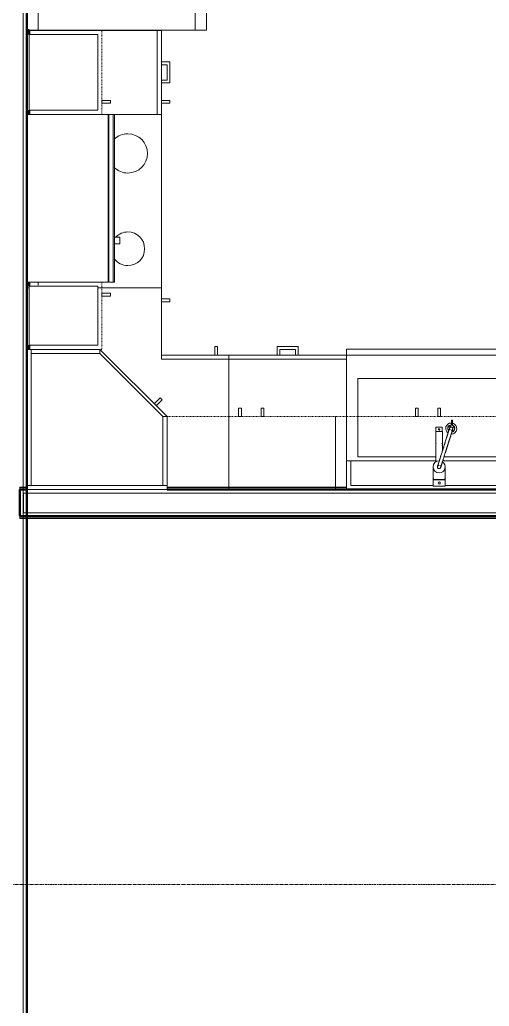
# Model space of a CAD drawing. Header units: inches. Extents: x -4235 to -464, y 9706 to 12425.
# Drawn here: x -2932.5 to -2848.8, y 11825.5 to 12001.4 of the extents above; entities that cross this region are included whole.
import ezdxf

# ---------------------------------------------------------------- set-up
doc = ezdxf.new("R2010")
doc.units = ezdxf.units.IN
doc.header["$MEASUREMENT"] = 0
doc.linetypes.add('Dash', pattern=[0.25, 0.125, -0.125])
doc.linetypes.add('Grid Line 1_2_', pattern=[0.875, 0.5, -0.125, 0.125, -0.125])
for name, color, linetype, lineweight in [('0-1', 7, 'Continuous', 5), ('0-2', 10, 'Continuous', 9), ('A-WALL-1', 250, 'Continuous', 50), ('A-WALL-2', 50, 'Continuous', 13), ('A-WALL-3', 10, 'Continuous', 9), ('A-WALL-4', 254, 'Continuous', 9), ('A-WALL-5', 7, 'Continuous', 9), ('A-WALL-6', 113, 'Continuous', 9), ('I-WALL-1', 250, 'Continuous', 50), ('I-WALL-2', 10, 'Continuous', 9), ('I-WALL-3', 254, 'Continuous', 9), ('P-SANR-FIXT-1', 7, 'Continuous', 9), ('P-SANR-FIXT-2', 254, 'Continuous', 9), ('Q-CASE', 31, 'Continuous', 9), ('Q-CASE-1', 254, 'Continuous', 9), ('Q-CASE-2', 7, 'Continuous', 9), ('Q-CASE-3', 10, 'Continuous', 9), ('Q-CASE-4', 7, 'Dash', 9), ('Q-SPCQ-1', 7, 'Continuous', 9), ('S-GRID-1', 1, 'Grid Line 1_2_', 9)]:
    doc.layers.add(name, color=color, linetype=linetype, lineweight=lineweight)

# ---------------------------------------------------------------- blocks, each defined once
blk = doc.blocks.new('Basic Wall _ INT - W4BØF - _5_8 GYP - 2X4 WOOD_BATT_ - 5_8 GYP_ - ___-2683961-BACKGROUND - 1ST FLOOR')
at = {"layer": 'A-WALL-3'}
for p, q in [((-2932.5, 11912.86), (-2932.5, 11912.84)), ((-2932.5, 11912.86), (-2931.27, 11912.86)), ((-2932.5, 11912.72), (-2932.5, 11912.66)), ((-2932.5, 11912.66), (-2932.5, 11912.51)), ((-2932.5, 11912.51), (-2932.5, 11912.45)), ((-2931.27, 11912.51), (-2932.5, 11912.51)), ((-2811.61, 11912.51), (-2811.72, 11912.51)), ((-2811.52, 11912.51), (-2811.61, 11912.51)), ((-2811.46, 11912.51), (-2811.51, 11912.51)), ((-2811.31, 11912.86), (-2806.56, 11912.86)), ((-2810.72, 11912.51), (-2811.31, 11912.51)), ((-2806.59, 11912.51), (-2810.69, 11912.51)), ((-2806.36, 11912.51), (-2806.42, 11912.51)), ((-2806.27, 11912.51), (-2806.36, 11912.51)), ((-2806.15, 11912.51), (-2806.27, 11912.51)), ((-2782.89, 11912.51), (-2782.97, 11912.51)), ((-2782.79, 11912.51), (-2782.86, 11912.51)), ((-2782.56, 11912.84), (-2782.56, 11912.86)), ((-2782.56, 11912.8), (-2782.56, 11912.78)), ((-2782.56, 11912.78), (-2782.56, 11912.76)), ((-2782.56, 11912.76), (-2782.56, 11912.75)), ((-2782.56, 11912.75), (-2782.56, 11912.74)), ((-2782.56, 11912.74), (-2782.56, 11912.74)), ((-2782.56, 11912.74), (-2782.56, 11912.45)), ((-2782.56, 11912.66), (-2782.56, 11912.72)), ((-2782.56, 11912.51), (-2782.56, 11912.66)), ((-2782.56, 11912.45), (-2782.56, 11912.51))]:
    blk.add_line(p, q, dxfattribs=at)
at = {"layer": 'A-WALL-4'}
for p, q in [((-2932.5, 11912.82), (-2932.5, 11912.86)), ((-2932.5, 11912.74), (-2932.5, 11912.82)), ((-2932.5, 11912.74), (-2931.27, 11912.74)), ((-2932.5, 11912.45), (-2932.5, 11912.74)), ((-2931.27, 11912.45), (-2932.5, 11912.45)), ((-2931.27, 11912.86), (-2811.31, 11912.86)), ((-2811.72, 11912.51), (-2931.27, 11912.51)), ((-2811.61, 11912.45), (-2811.72, 11912.45)), ((-2811.52, 11912.45), (-2811.61, 11912.45)), ((-2811.46, 11912.45), (-2811.51, 11912.45)), ((-2811.31, 11912.74), (-2810.7, 11912.74)), ((-2810.72, 11912.45), (-2811.31, 11912.45)), ((-2810.69, 11912.74), (-2806.57, 11912.74)), ((-2806.6, 11912.45), (-2810.69, 11912.45)), ((-2806.56, 11912.86), (-2782.56, 11912.86)), ((-2806.36, 11912.45), (-2806.42, 11912.45)), ((-2806.27, 11912.45), (-2806.36, 11912.45)), ((-2806.15, 11912.45), (-2806.27, 11912.45)), ((-2782.97, 11912.51), (-2806.15, 11912.51)), ((-2782.89, 11912.45), (-2782.97, 11912.45)), ((-2782.79, 11912.45), (-2782.86, 11912.45)), ((-2782.56, 11912.86), (-2782.56, 11912.82)), ((-2782.56, 11912.82), (-2782.56, 11912.8))]:
    blk.add_line(p, q, dxfattribs=at)
at = {"layer": 'A-WALL-5'}
for p, q in [((-2931.27, 11912.74), (-2811.31, 11912.74)), ((-2811.72, 11912.45), (-2931.27, 11912.45)), ((-2806.56, 11912.74), (-2782.56, 11912.74)), ((-2782.97, 11912.45), (-2806.15, 11912.45))]:
    blk.add_line(p, q, dxfattribs=at)
blk = doc.blocks.new('Basic Wall _ INT - W4BØF - _5_8 GYP - 2X4 WOOD_BATT_ - 5_8 GYP_ - ___-2683960-BACKGROUND - 1ST FLOOR')
at = {"layer": 'A-WALL-3'}
for p, q in [((-2932.5, 11918.03), (-2932.5, 11917.97)), ((-2932.5, 11917.97), (-2932.5, 11917.82)), ((-2931.27, 11917.97), (-2932.5, 11917.97)), ((-2932.5, 11917.82), (-2932.5, 11917.75)), ((-2874.25, 11917.97), (-2906.25, 11917.97)), ((-2874.25, 11917.74), (-2906.25, 11917.74)), ((-2840.73, 11917.97), (-2841.25, 11917.97)), ((-2840.73, 11917.74), (-2841.25, 11917.74)), ((-2782.97, 11917.97), (-2816.73, 11917.97)), ((-2782.56, 11917.74), (-2816.73, 11917.74)), ((-2782.88, 11918.03), (-2782.97, 11918.03)), ((-2782.88, 11917.97), (-2782.97, 11917.97)), ((-2782.78, 11918.03), (-2782.86, 11918.03)), ((-2782.78, 11917.97), (-2782.86, 11917.97)), ((-2782.72, 11918.03), (-2782.76, 11918.03)), ((-2782.72, 11917.97), (-2782.76, 11917.97)), ((-2782.56, 11917.99), (-2782.56, 11917.74)), ((-2782.56, 11917.82), (-2782.56, 11917.97)), ((-2782.56, 11917.75), (-2782.56, 11917.82)), ((-2782.56, 11917.74), (-2782.56, 11917.68)), ((-2782.56, 11917.68), (-2782.56, 11917.66)), ((-2932.5, 11917.64), (-2932.5, 11917.61)), ((-2932.5, 11917.61), (-2931.27, 11917.61)), ((-2931.25, 11917.61), (-2906.25, 11917.61)), ((-2906.25, 11917.61), (-2874.25, 11917.61)), ((-2874.25, 11917.61), (-2841.25, 11917.61)), ((-2841.25, 11917.61), (-2840.73, 11917.61)), ((-2816.73, 11917.61), (-2782.56, 11917.61)), ((-2782.56, 11917.66), (-2782.56, 11917.61)), ((-2782.56, 11917.61), (-2782.56, 11917.64))]:
    blk.add_line(p, q, dxfattribs=at)
at = {"layer": 'A-WALL-4'}
for p, q in [((-2932.5, 11917.74), (-2932.5, 11918.03)), ((-2931.27, 11918.03), (-2932.5, 11918.03)), ((-2931.27, 11917.74), (-2932.5, 11917.74)), ((-2932.5, 11917.66), (-2932.5, 11917.74)), ((-2874.25, 11918.03), (-2906.25, 11918.03)), ((-2840.73, 11918.03), (-2841.25, 11918.03)), ((-2782.97, 11918.03), (-2816.73, 11918.03)), ((-2932.5, 11917.61), (-2932.5, 11917.66))]:
    blk.add_line(p, q, dxfattribs=at)
blk = doc.blocks.new('Refrigerator_-_Side-by-Side_6047 - 36_ X 30_-1372843-BACKGROUND - 1ST FLOOR')
at = {"layer": 'Q-SPCQ-1'}
for p, q in [((-17.88, 15.58), (17.87, 15.58)), ((-17.88, -14.42), (-17.88, 15.58)), ((-17.88, 15.58), (-3.13, 15.58)), ((-17.88, 15.58), (-17.88, 13.58)), ((-3.13, 13.58), (-3.13, 15.58)), ((-2.63, 15.58), (17.87, 15.58)), ((-2.63, 15.58), (-2.63, 13.58)), ((17.87, 15.58), (17.87, -14.42)), ((17.87, 13.58), (17.87, 15.58)), ((-3.13, 13.58), (-17.88, 13.58)), ((17.87, 13.58), (-2.63, 13.58)), ((17.87, -14.42), (-17.88, -14.42))]:
    blk.add_line(p, q, dxfattribs=at)
blk = doc.blocks.new('Range - 24_ x 30_-V66-BACKGROUND - 1ST FLOOR')
at = {"layer": 'Q-SPCQ-1'}
blk.add_line((29.44, -22), (30, -22), dxfattribs=at)
for centre, radius, start, end in [((6.5, -6), 3.5, 360, 180), ((23.5, -6), 3, 0, 180), ((6.5, -6), 3.5, 180, 223.57), ((6.5, -6), 3.5, 316.3838, 0), ((23.5, -6), 3, 180, 225.7399), ((23.5, -6), 3, 306.1227, 0), ((6.5, -6), 3.5, 261.0228, 278.9772)]:
    blk.add_arc(centre, radius, start, end, dxfattribs=at)
blk = doc.blocks.new('300 Series Wall Hung Cabinet_302 - 33_ X 21_-2750688-BACKGROUND - 1ST FLOOR')
at = {"layer": 'Q-CASE-2'}
for p, q in [((-2.25, -15.38), (-1.76, -15.38)), ((-2.25, -15.38), (-2.25, -16.87)), ((-1.76, -16.87), (-1.76, -15.38)), ((1.75, -15.38), (2.24, -15.38)), ((1.75, -15.38), (1.75, -16.87)), ((2.24, -16.87), (2.24, -15.38)), ((-2.25, -16.87), (-1.76, -16.87)), ((1.75, -16.87), (2.24, -16.87))]:
    blk.add_line(p, q, dxfattribs=at)
at = {"layer": 'Q-CASE-4'}
for p, q in [((16.5, -2.38), (-16.5, -2.38)), ((-16.5, -2.38), (-16.5, -15.38)), ((16.5, -15.38), (16.5, -2.38)), ((-16.5, -15.38), (16.5, -15.38))]:
    blk.add_line(p, q, dxfattribs=at)
blk = doc.blocks.new('Base Cabinet 4 Drawer 254 - Base Cabinet 4 Drawer 254 21_-2569778-BACKGROUND - 1ST FLOOR')
at = {"layer": 'Q-CASE-1'}
for p, q in [((-9.76, 24), (11.24, 24)), ((-9.76, 23.25), (-9.76, 24)), ((11.24, 23.25), (-9.76, 23.25)), ((-9.76, 23.25), (-9.76, 0.38)), ((-0.64, 24), (-1.14, 24)), ((2.11, 24), (2.61, 24)), ((11.24, 24), (11.24, 23.25)), ((11.24, 0.38), (11.24, 23.25))]:
    blk.add_line(p, q, dxfattribs=at)
at = {"layer": 'Q-CASE-2'}
for p, q in [((2.61, 25.5), (-1.14, 25.5)), ((-1.14, 25.5), (-1.14, 24)), ((-0.64, 24), (-0.64, 25)), ((-0.64, 25), (2.11, 25)), ((2.11, 25), (2.11, 24)), ((2.61, 24), (2.61, 25.5))]:
    blk.add_line(p, q, dxfattribs=at)
at = {"layer": 'Q-CASE-3'}
for p, q in [((-0.64, 24), (-1.14, 24)), ((-0.64, 24), (-1.14, 24)), ((-0.64, 24), (-1.14, 24)), ((2.11, 24), (2.61, 24)), ((2.11, 24), (2.61, 24)), ((2.11, 24), (2.61, 24)), ((-9.76, 0.38), (-9.76, 0)), ((11.24, 0), (11.24, 0.38)), ((-9.76, 0), (11.24, 0))]:
    blk.add_line(p, q, dxfattribs=at)
blk = doc.blocks.new('Vanity Cabinet-Double Door - 33_-V32-BACKGROUND - 1ST FLOOR')
at = {"layer": 'Q-CASE-1'}
for p, q in [((-15.76, 5.1), (-15.76, 0.38)), ((-15.76, 5.1), (-15.76, 0.38)), ((-15.01, 5.1), (-15.01, 0.75)), ((16.49, 0.75), (16.49, 5.1)), ((17.24, 0.38), (17.24, 5.1)), ((17.24, 0.38), (17.24, 5.1)), ((-15.01, 0.75), (-0.34, 0.75)), ((1.82, 0.75), (16.49, 0.75))]:
    blk.add_line(p, q, dxfattribs=at)
at = {"layer": 'Q-CASE-3'}
for p, q in [((-15.76, 0.38), (-15.76, 0)), ((-15.76, 0.38), (-15.76, 0)), ((17.24, 0), (17.24, 0.38)), ((17.24, 0), (17.24, 0.38)), ((-15.76, 0), (17.24, 0)), ((-15.76, 0), (17.24, 0)), ((-15.76, 0), (17.24, 0))]:
    blk.add_line(p, q, dxfattribs=at)
blk = doc.blocks.new('308 - 308 x 27_-2727438-BACKGROUND - 1ST FLOOR')
at = {"layer": 'Q-CASE'}
for p, q in [((-11.25, -15.38), (-12, -15.38)), ((-12, -15.38), (0, -27.38)), ((0, -26.63), (-11.25, -15.38)), ((0, -27.38), (0, -26.63))]:
    blk.add_line(p, q, dxfattribs=at)
at = {"layer": 'Q-CASE-2'}
for p, q in [((13, -2.38), (-12, -2.38)), ((-12, -2.38), (-12, -3.13)), ((-11.25, -3.13), (-12, -3.13)), ((-12, -3.13), (-12, -15.38)), ((-12, -3.13), (13, -3.13)), ((12.25, -3.13), (-11.25, -3.13)), ((-11.25, -3.13), (-11.25, -15.38)), ((-11.25, -15.38), (-11.25, -3.13)), ((12.25, -26.63), (12.25, -3.13)), ((13, -3.13), (12.25, -3.13)), ((12.25, -3.13), (12.25, -27.38)), ((13, -3.13), (13, -2.38)), ((13, -27.38), (13, -3.13)), ((-12, -15.38), (-11.25, -15.38)), ((-11.25, -15.38), (0, -26.63)), ((-10.05, -17.33), (-11.11, -18.39)), ((-11.11, -18.39), (-10.76, -18.73)), ((-10.76, -18.73), (-9.7, -17.67)), ((0, -26.63), (12.25, -26.63)), ((12.25, -26.63), (0, -26.63)), ((0, -26.63), (0, -27.38)), ((0, -27.38), (12.25, -27.38)), ((12.25, -27.38), (12.25, -26.63)), ((12.25, -27.38), (13, -27.38))]:
    blk.add_line(p, q, dxfattribs=at)
blk = doc.blocks.new('300 Series Wall Hung Cabinet_301 - 12_ x 27_-2528054-BACKGROUND - 1ST FLOOR')
at = {"layer": 'Q-CASE-2'}
for p, q in [((-3.51, 14.69), (-4, 14.69)), ((-4, 14.69), (-4, 13.19)), ((-3.51, 13.19), (-3.51, 14.69)), ((5.25, 12.44), (-5.25, 12.44)), ((-5.25, 12.44), (-5.25, 0.19)), ((-3.51, 13.19), (-4, 13.19)), ((5.25, 0.19), (5.25, 12.44)), ((-5.25, 0.19), (5.25, 0.19))]:
    blk.add_line(p, q, dxfattribs=at)
at = {"layer": 'Q-CASE-4'}
for p, q in [((-6, 0.19), (-6, 13.19)), ((-6, 13.19), (6, 13.19)), ((6, 13.19), (6, 0.19)), ((6, 0.19), (-6, 0.19))]:
    blk.add_line(p, q, dxfattribs=at)
blk = doc.blocks.new('30quot_MicrowaveVent_11166 - 70cm miele oven-2804781-BACKGROUND - 1ST FLOOR')
at = {"layer": 'Q-CASE-2'}
for p, q in [((8.88, 16.6), (7.69, 16.6)), ((7.69, 15.63), (7.69, 16.55)), ((8.88, 16.55), (8.88, 15.63)), ((15.68, 15.6), (-14.2, 15.6)), ((-14.2, 15.39), (-14.2, 15.6)), ((-14.2, 14.61), (-14.2, 15.39)), ((15.68, 15.39), (-14.2, 15.39)), ((15.68, 14.61), (-14.2, 14.61)), ((-14.2, 0), (-14.2, 14.49)), ((-14.2, 14.49), (15.68, 14.49)), ((15.68, 15.6), (15.68, 15.39)), ((15.68, 15.39), (15.68, 14.61)), ((15.68, 14.49), (15.68, 0)), ((-14.2, 0), (15.68, 0))]:
    blk.add_line(p, q, dxfattribs=at)
blk = doc.blocks.new('Base Cabinet Corner 197 - Base Cabinet Corner 197-2569781-BACKGROUND - 1ST FLOOR')
at = {"layer": 'Q-CASE-1'}
for p, q in [((0.74, 36), (-10.64, 36)), ((0.74, 23.25), (0.74, 36)), ((0.74, 24), (0.74, 36)), ((0.73, 33.51), (0.73, 34)), ((12.74, 24), (0.74, 24)), ((0.74, 23.25), (0.74, 24)), ((12.74, 23.25), (0.74, 23.25)), ((10.73, 24), (10.24, 24)), ((12.74, 0.38), (12.74, 24))]:
    blk.add_line(p, q, dxfattribs=at)
at = {"layer": 'Q-CASE-2'}
for p, q in [((2.23, 34), (0.74, 34)), ((0.74, 33.51), (2.23, 33.51)), ((2.23, 33.51), (2.23, 34)), ((10.73, 25.5), (10.24, 25.5)), ((10.24, 25.5), (10.24, 24)), ((10.73, 24), (10.73, 25.5))]:
    blk.add_line(p, q, dxfattribs=at)
at = {"layer": 'Q-CASE-3'}
for p, q in [((-22.89, 36), (-23.26, 36)), ((-23.26, 36), (-23.26, 25)), ((10.73, 24), (10.24, 24)), ((12.74, 0), (12.74, 0.38)), ((-23.26, 0), (1.74, 0)), ((1.74, 0), (12.74, 0))]:
    blk.add_line(p, q, dxfattribs=at)
blk = doc.blocks.new('300 Series Wall Hung Cabinet_301 - 15_ x 27_-2760267-BACKGROUND - 1ST FLOOR')
at = {"layer": 'Q-CASE-2'}
for p, q in [((6.75, -0.19), (-6.75, -0.19)), ((-6.75, -0.19), (-6.75, -12.44)), ((6.75, -12.44), (6.75, -0.19)), ((-6.75, -12.44), (6.75, -12.44)), ((-5.5, -13.19), (-5.01, -13.19)), ((-5.5, -13.19), (-5.5, -14.69)), ((-5.01, -14.69), (-5.01, -13.19)), ((-5.5, -14.69), (-5.01, -14.69))]:
    blk.add_line(p, q, dxfattribs=at)
at = {"layer": 'Q-CASE-4'}
for p, q in [((7.5, -0.19), (-7.5, -0.19)), ((-7.5, -0.19), (-7.5, -13.19)), ((7.5, -13.19), (7.5, -0.19)), ((-7.5, -13.19), (7.5, -13.19))]:
    blk.add_line(p, q, dxfattribs=at)
blk = doc.blocks.new('kitchen_faucet_14143 - kitchen_faucet_14143-V80-BACKGROUND - 1ST FLOOR')
at = {"layer": 'P-SANR-FIXT-1'}
for p, q in [((-7.58, 2.4), (-8.24, 2.4)), ((-8.24, 2.2), (-7.58, 2.2)), ((-6.99, 1.91), (-7.41, 2.04)), ((-7.23, 2.59), (-6.81, 2.46)), ((-6.3, 0.57), (-7.09, 0.57)), ((-7.09, -0.57), (-7.09, 0.57)), ((-2.83, 0.59), (-6.3, 0.59)), ((-6.3, 0.51), (-6.3, 0.59)), ((-6.3, 0.42), (-6.3, 0.5)), ((-6.3, 0.3), (-6.3, 0.4)), ((-6.3, 0.29), (-6.3, 0.15)), ((-6.3, 0.15), (-6.3, 0.29)), ((-6.3, 0.15), (-6.3, -0.15)), ((-6.3, -0.15), (-6.3, 0.15)), ((-3.97, 0.59), (-4.89, 0.59)), ((-0.9, 0.59), (-0.94, 0.59)), ((2.26, 1.08), (0, 1.08)), ((2.34, 1.02), (2.1, 1.02)), ((2.26, 1.08), (2.26, -1.08)), ((3.44, 1.08), (2.34, 1.08)), ((2.34, -1.08), (2.34, 1.08)), ((3.44, 1.08), (3.44, -1.08)), ((-7.09, -0.57), (-6.3, -0.57)), ((-6.3, -0.15), (-6.3, -0.29)), ((-6.3, -0.29), (-6.3, -0.15)), ((-6.3, -0.4), (-6.3, -0.3)), ((-6.3, -0.5), (-6.3, -0.42)), ((-6.3, -0.59), (-6.3, -0.57)), ((-6.3, -0.59), (-0.9, -0.59)), ((-4.89, -0.59), (-3.97, -0.59)), ((0, -1.08), (2.26, -1.08)), ((2.1, -1.02), (2.34, -1.02)), ((2.34, -1.08), (3.44, -1.08))]:
    blk.add_line(p, q, dxfattribs=at)
at = {"layer": 'P-SANR-FIXT-1', "flags": 128}
for points in [[(-6.52, 2.15), (-6.53, 2.23), (-6.56, 2.3), (-6.61, 2.36), (-6.67, 2.41), (-6.74, 2.44), (-6.82, 2.45), (-6.9, 2.44), (-6.97, 2.41), (-7.03, 2.36), (-7.08, 2.3), (-7.1, 2.23), (-7.11, 2.15)], [(-7.11, 2.15), (-7.1, 2.08), (-7.08, 2), (-7.03, 1.94), (-6.97, 1.9), (-6.9, 1.87), (-6.82, 1.86), (-6.74, 1.87), (-6.67, 1.9), (-6.61, 1.94)], [(-6.91, 1.87), (-6.91, 1.87), (-6.91, 1.87), (-6.9, 1.87), (-6.9, 1.87), (-6.9, 1.87), (-6.89, 1.87), (-6.89, 1.86), (-6.88, 1.86), (-6.88, 1.86), (-6.87, 1.86), (-6.86, 1.86), (-6.71, 1.81), (-6.69, 1.8), (-6.68, 1.8), (-6.51, 1.75), (-6.49, 1.74), (-6.46, 1.73), (-6.43, 1.72), (-6.41, 1.71), (-6.38, 1.7), (-6.35, 1.69), (-6.32, 1.68), (-6.29, 1.67), (-6.26, 1.66), (-6.22, 1.65), (-6.19, 1.64), (-6.16, 1.63), (-6.12, 1.62), (-6.09, 1.61), (-6.05, 1.6), (-6.01, 1.59), (-5.98, 1.58), (-5.94, 1.56), (-5.9, 1.55), (-5.86, 1.54), (-5.82, 1.53), (-5.78, 1.51), (-5.74, 1.5), (-5.69, 1.49), (-5.65, 1.47), (-5.61, 1.46), (-5.56, 1.45), (-5.52, 1.43), (-5.47, 1.42), (-5.42, 1.4), (-5.38, 1.39), (-5.33, 1.37), (-5.28, 1.36), (-5.23, 1.34), (-5.18, 1.33), (-4.48, 1.1), (-4.42, 1.09), (-4.36, 1.07), (-4.31, 1.05), (-4.25, 1.03), (-4.19, 1.01), (-4.13, 0.99), (-4.07, 0.98), (-4.02, 0.96), (-3.96, 0.94), (-3.9, 0.92), (-3.84, 0.9), (-3.78, 0.88), (-3.72, 0.86), (-3.66, 0.85), (-3.6, 0.83), (-3.54, 0.81), (-3.48, 0.79), (-3.42, 0.77), (-3.36, 0.75), (-3.3, 0.73), (-3.24, 0.71), (-3.18, 0.69), (-3.12, 0.68), (-3.06, 0.66), (-3, 0.64), (-2.94, 0.62), (-2.88, 0.6), (-2.83, 0.58), (-2.77, 0.56), (-2.71, 0.55), (-2.65, 0.53), (-2.03, 0.33), (-1.98, 0.32), (-1.93, 0.3), (-1.88, 0.28), (-1.83, 0.27), (-1.78, 0.25), (-1.54, 0.18), (-1.49, 0.16), (-1.45, 0.15), (-1.4, 0.13), (-1.36, 0.12), (-1.31, 0.1), (-1.27, 0.09), (-1.23, 0.08), (-1.18, 0.06), (-1.14, 0.05), (-1.1, 0.04), (-1.06, 0.03), (-1.03, 0.01), (-0.99, 0), (-0.95, -0.01), (-0.91, -0.02), (-0.88, -0.03), (-0.84, -0.04), (-0.81, -0.05), (-0.77, -0.07), (-0.74, -0.08), (-0.71, -0.09), (-0.68, -0.1), (-0.65, -0.11), (-0.62, -0.11), (-0.59, -0.12), (-0.56, -0.13), (-0.53, -0.14), (-0.51, -0.15), (-0.48, -0.16), (-0.45, -0.17), (-0.43, -0.17), (-0.41, -0.18), (-0.38, -0.19), (-0.36, -0.2), (-0.34, -0.2), (-0.32, -0.21), (-0.3, -0.21), (-0.28, -0.22), (-0.26, -0.23), (-0.25, -0.23), (-0.23, -0.24), (-0.21, -0.24), (-0.2, -0.25), (-0.18, -0.25), (-0.17, -0.26), (-0.16, -0.26), (-0.15, -0.26), (-0.14, -0.27), (-0.13, -0.27), (-0.12, -0.27), (-0.11, -0.28), (-0.1, -0.28), (-0.09, -0.28), (-0.09, -0.28), (-0.08, -0.28), (-0.08, -0.29), (-0.07, -0.29), (-0.07, -0.29), (-0.07, -0.29), (-0.07, -0.29), (-0.06, -0.29)], [(-6.73, 2.43), (-6.73, 2.43), (-6.73, 2.43), (-6.73, 2.43), (-6.72, 2.43), (-6.72, 2.43), (-6.72, 2.43), (-6.71, 2.43), (-6.71, 2.43), (-6.7, 2.42), (-6.69, 2.42), (-6.68, 2.42), (-6.53, 2.37), (-6.52, 2.37), (-6.5, 2.36), (-6.48, 2.35), (-6.46, 2.35), (-6.44, 2.34), (-6.42, 2.33), (-6.39, 2.33), (-6.37, 2.32), (-6.34, 2.31), (-6.32, 2.3), (-6.29, 2.3), (-6.27, 2.29), (-6.24, 2.28), (-6.21, 2.27), (-6.18, 2.26), (-6.15, 2.25), (-6.12, 2.24), (-6.09, 2.23), (-6.06, 2.22), (-6.03, 2.21), (-5.99, 2.2), (-5.96, 2.19), (-5.92, 2.18), (-5.89, 2.17), (-5.85, 2.16), (-5.81, 2.14), (-5.78, 2.13), (-5.74, 2.12), (-5.7, 2.11), (-5.66, 2.1), (-5.62, 2.08), (-5.58, 2.07), (-5.53, 2.06), (-5.49, 2.04), (-5.45, 2.03), (-5.4, 2.01), (-5.36, 2), (-5.31, 1.99), (-5.27, 1.97), (-5.22, 1.96), (-5.17, 1.94), (-5.12, 1.93), (-5.07, 1.91), (-5.02, 1.9), (-4.97, 1.88), (-4.92, 1.86), (-4.87, 1.85), (-4.82, 1.83), (-4.77, 1.81), (-4.71, 1.8), (-4.66, 1.78), (-4.61, 1.76), (-4.55, 1.75), (-4.5, 1.73), (-4.44, 1.71), (-4.39, 1.69), (-4.33, 1.68), (-4.27, 1.66), (-4.22, 1.64), (-4.16, 1.62), (-4.1, 1.6), (-4.04, 1.59), (-3.99, 1.57), (-3.93, 1.55), (-3.87, 1.53), (-3.81, 1.51), (-3.75, 1.49), (-3.69, 1.47), (-3.63, 1.46), (-3.57, 1.44), (-3.51, 1.42), (-3.45, 1.4), (-3.39, 1.38), (-3.33, 1.36), (-3.27, 1.34), (-3.21, 1.32), (-3.15, 1.31), (-3.09, 1.29), (-3.03, 1.27), (-2.97, 1.25), (-2.92, 1.23), (-2.86, 1.21), (-2.8, 1.19), (-2.74, 1.17), (-2.68, 1.16), (-2.62, 1.14), (-2.56, 1.12), (-2.51, 1.1), (-1.88, 0.9), (-1.83, 0.89), (-1.78, 0.87), (-1.73, 0.85), (-1.67, 0.84), (-1.62, 0.82), (-1.4, 0.75), (-1.35, 0.74), (-1.3, 0.72), (-1.26, 0.71), (-1.21, 0.69), (-1.17, 0.68), (-1.12, 0.66), (-1.08, 0.65), (-1.04, 0.64), (-1, 0.62), (-0.96, 0.61), (-0.92, 0.6), (-0.88, 0.59), (-0.84, 0.57), (-0.8, 0.56), (-0.76, 0.55), (-0.73, 0.54), (-0.69, 0.53), (-0.66, 0.52), (-0.62, 0.51), (-0.59, 0.5), (-0.56, 0.49), (-0.52, 0.47), (-0.49, 0.47), (-0.46, 0.46), (-0.43, 0.45), (-0.4, 0.44), (-0.38, 0.43), (-0.35, 0.42), (-0.32, 0.41), (-0.3, 0.4), (-0.27, 0.4), (-0.25, 0.39), (-0.22, 0.38), (-0.2, 0.37), (-0.18, 0.37), (-0.16, 0.36), (-0.14, 0.35), (-0.12, 0.35), (-0.1, 0.34), (-0.08, 0.34), (-0.06, 0.33), (-0.05, 0.32), (-0.03, 0.32), (-0.02, 0.32), (0, 0.31), (0.01, 0.31), (0.02, 0.3), (0.03, 0.3), (0.04, 0.3), (0.05, 0.29), (0.06, 0.29), (0.07, 0.29), (0.08, 0.28), (0.09, 0.28), (0.09, 0.28), (0.1, 0.28), (0.1, 0.28), (0.11, 0.28), (0.11, 0.28), (0.11, 0.27), (0.11, 0.27), (0.11, 0.27)], [(0.27, -0.18), (0.3, -0.11), (0.32, -0.03), (0.31, 0.04), (0.29, 0.12), (0.25, 0.18), (0.19, 0.23), (0.13, 0.27), (0.05, 0.29), (-0.03, 0.28), (-0.1, 0.26), (-0.17, 0.22), (-0.22, 0.16)], [(-0.27, -0.01), (-0.27, -0.06), (-0.24, -0.13), (-0.2, -0.2), (-0.15, -0.25), (-0.08, -0.28), (0, -0.3), (0.08, -0.3), (0.15, -0.28), (0.21, -0.23), (0.27, -0.18)]]:
    blk.add_lwpolyline(points, dxfattribs=at)
at = {"layer": 'P-SANR-FIXT-1'}
for centre, radius, start, end in [((-6.83, 2.16), 0.984, 176.3754, 180), ((-6.83, 2.16), 0.984, 180, 325.3711), ((-6.83, 2.16), 0.984, 0, 165), ((-6.83, 2.16), 0.63, 10.3084, 180), ((-6.83, 2.16), 0.63, 180, 315), ((-6.83, 2.16), 0.591, 132.8835, 180), ((-6.83, 2.16), 0.591, 180, 191.3603), ((-6.83, 2.16), 0.591, 191.3603, 312.7731), ((-6.83, 2.16), 0.591, 14.7648, 132.8835), ((-6.69, 0), 0.118, 0, 180), ((0, 0), 1.08, 177.6189, 180), ((0, 0), 1.08, 0, 147.4712), ((2.88, 0), 0.197, 360, 180), ((-6.69, 0), 0.118, 180, 360), ((0, 0), 1.08, 180, 360), ((2.88, 0), 0.197, 180, 360)]:
    blk.add_arc(centre, radius, start, end, dxfattribs=at)
for centre, major_axis, ratio, start_param, end_param in [((-8.24, 2.3), (0, 0.0984), 0.984808, 4.712389, 7.853982), ((-8.24, 2.3), (0, 0.0984), 0.984808, 1.570796, 4.712389), ((-3.97, 0), (0, 0.591), 0.906308, 6.021386, 6.806784), ((-3.97, 0), (0, 0.591), 0.906308, 2.617994, 3.403392)]:
    blk.add_ellipse(centre, major_axis=major_axis, ratio=ratio, start_param=start_param, end_param=end_param, dxfattribs=at)
blk = doc.blocks.new('Stainless Steel Farmhous Kitchen Sink - Stainless Steel Farmhous Kitchen Sink-V77-BACKGROUND - 1ST FLOOR')
at = {"layer": 'P-SANR-FIXT-1'}
for p, q in [((-33, 22.2), (-33, 21.15)), ((0, 22.2), (-33, 22.2)), ((0, 21.15), (0, 22.2))]:
    blk.add_line(p, q, dxfattribs=at)
at = {"layer": 'P-SANR-FIXT-2'}
for p, q in [((-33, 21.15), (-33, 2.25)), ((0, 2.25), (0, 21.15)), ((-31, 3), (-31, 16.96)), ((-31, 16.96), (-2, 16.96)), ((-2, 16.96), (-2, 3)), ((-33, 2.25), (-17.09, 2.25)), ((-17.08, 3), (-31, 3)), ((-15.88, 2.25), (0, 2.25)), ((-2, 3), (-15.64, 3))]:
    blk.add_line(p, q, dxfattribs=at)
blk = doc.blocks.new('300 Series Wall Hung Cabinet_302 - 30_ X 27_-2569782-BACKGROUND - 1ST FLOOR')
at = {"layer": 'Q-CASE-2'}
for p, q in [((-2.25, -15.38), (-1.76, -15.38)), ((-2.25, -15.38), (-2.25, -16.87)), ((-1.76, -16.87), (-1.76, -15.38)), ((1.75, -15.38), (2.24, -15.38)), ((1.75, -15.38), (1.75, -16.87)), ((2.24, -16.87), (2.24, -15.38)), ((-2.25, -16.87), (-1.76, -16.87)), ((1.75, -16.87), (2.24, -16.87))]:
    blk.add_line(p, q, dxfattribs=at)
at = {"layer": 'Q-CASE-4'}
for p, q in [((15, -2.38), (-15, -2.38)), ((-15, -2.38), (-15, -15.38)), ((15, -15.38), (15, -2.38)), ((-15, -15.38), (15, -15.38))]:
    blk.add_line(p, q, dxfattribs=at)
blk = doc.blocks.new('Single Door 1 Drawer 211 - 211 Base Cabinet Single Door1 Drawer 15_-V93-BACKGROUND - 1ST FLOOR')
at = {"layer": 'Q-CASE-1'}
for p, q in [((-11.26, 24), (3.74, 24)), ((3.74, 23.25), (-11.26, 23.25)), ((-5.14, 24), (-5.64, 24)), ((-2.39, 24), (-1.89, 24)), ((1.73, 24), (1.24, 24)), ((3.74, 24), (3.74, 23.25)), ((3.74, 15.6), (3.74, 23.25)), ((3.74, 14.49), (3.74, 14.61)), ((-11.26, 2), (-11.26, 0.37))]:
    blk.add_line(p, q, dxfattribs=at)
at = {"layer": 'Q-CASE-2'}
for p, q in [((-1.89, 25.5), (-5.64, 25.5)), ((-5.64, 25.5), (-5.64, 24)), ((-5.14, 24), (-5.14, 25)), ((-5.14, 25), (-2.39, 25)), ((-2.39, 25), (-2.39, 24)), ((-1.89, 24), (-1.89, 25.5)), ((1.73, 25.5), (1.24, 25.5)), ((1.24, 25.5), (1.24, 24)), ((1.73, 24), (1.73, 25.5))]:
    blk.add_line(p, q, dxfattribs=at)
at = {"layer": 'Q-CASE-3'}
for p, q in [((-11.26, 23.25), (-11.26, 24)), ((-11.26, 23.25), (-11.26, 2)), ((1.73, 24), (1.24, 24)), ((-11.26, 0.37), (-11.26, 0)), ((-11.26, 0), (3.74, 0))]:
    blk.add_line(p, q, dxfattribs=at)
blk = doc.blocks.new('CTR - 1st Phase - Unit Layouts_rvt-1-BACKGROUND - 1ST FLOOR')
at = {"layer": 'A-WALL-1'}
for p, q in [((-2930.87, 11999.5), (-2931.25, 11999.5)), ((-2931.25, 11999.5), (-2931.25, 11984.5)), ((-2930.87, 11998.75), (-2930.87, 11999.5)), ((-2930.87, 11984.5), (-2930.87, 11985.25)), ((-2931.25, 11954.61), (-2931.25, 11942.61)), ((-2930.87, 11953.86), (-2930.87, 11954.61)), ((-2930.87, 11942.61), (-2930.87, 11943.36)), ((-2931.25, 11917.61), (-2932.5, 11917.61)), ((-2932.5, 11917.61), (-2932.5, 11916.99)), ((-2932.5, 11916.99), (-2932.5, 11913.49)), ((-2782.56, 11917.61), (-2906.25, 11917.61)), ((-2932.5, 11913.49), (-2932.5, 11912.86)), ((-2932.5, 11912.86), (-2811.31, 11912.86))]:
    blk.add_line(p, q, dxfattribs=at)
at = {"layer": 'A-WALL-2'}
for p, q in [((-2931.87, 11916.99), (-2931.87, 11913.49)), ((-2782.56, 11916.99), (-2931.87, 11916.99)), ((-2810.69, 11913.49), (-2931.87, 11913.49))]:
    blk.add_line(p, q, dxfattribs=at)
at = {"layer": 'A-WALL-3'}
for p, q in [((-2932.5, 11912.86), (-2932.5, 11917.61)), ((-2931.27, 11917.61), (-2932.5, 11917.61)), ((-2906.25, 11917.61), (-2931.25, 11917.61)), ((-2874.25, 11917.61), (-2906.25, 11917.61)), ((-2932.5, 11912.86), (-2931.27, 11912.86)), ((-2931.27, 11912.86), (-2811.72, 11912.86))]:
    blk.add_line(p, q, dxfattribs=at)
at = {"layer": 'A-WALL-4'}
for p, q in [((-2930.87, 11999.5), (-2931.25, 11999.5)), ((-2931.25, 11999.5), (-2931.25, 11984.5)), ((-2930.87, 11998.75), (-2930.87, 11999.5)), ((-2930.87, 11984.5), (-2930.87, 11985.25)), ((-2931.25, 11954.61), (-2931.25, 11942.61)), ((-2930.87, 11953.86), (-2930.87, 11954.61)), ((-2930.87, 11942.61), (-2930.87, 11943.36))]:
    blk.add_line(p, q, dxfattribs=at)
at = {"layer": 'A-WALL-6'}
for p, q in [((-2931.25, 11999.5), (-2931.25, 11984.5)), ((-2930.87, 11999.5), (-2931.25, 11999.5)), ((-2931.25, 11999.5), (-2930.87, 11999.5)), ((-2931.25, 11984.5), (-2931.25, 11999.5)), ((-2929.25, 11999.5), (-2930.87, 11999.5)), ((-2930.87, 11999.5), (-2929.25, 11999.5)), ((-2929.25, 11999.5), (-2907.25, 11999.5)), ((-2907.25, 11941.61), (-2907.25, 11999.5)), ((-2907.25, 11999.5), (-2907.25, 11941.61)), ((-2931.25, 11954.61), (-2931.25, 11942.61)), ((-2931.25, 11942.61), (-2931.25, 11954.61)), ((-2782.56, 11941.61), (-2907.25, 11941.61)), ((-2907.25, 11941.61), (-2782.56, 11941.61)), ((-2931.25, 11917.61), (-2906.25, 11917.61)), ((-2906.25, 11917.61), (-2931.25, 11917.61)), ((-2906.25, 11917.61), (-2782.56, 11917.61)), ((-2782.56, 11917.61), (-2906.25, 11917.61))]:
    blk.add_line(p, q, dxfattribs=at)
at = {"layer": '0-2'}
for name, p, rotation in [('Refrigerator_-_Side-by-Side_6047 - 36_ X 30_-1372843-BACKGROUND - 1ST FLOOR', (-2914.83, 12017.37), 269.9999999999923), ('Single Door 1 Drawer 211 - 211 Base Cabinet Single Door1 Drawer 15_-V93-BACKGROUND - 1ST FLOOR', (-2931.25, 11988.23), 270.0000000000074), ('300 Series Wall Hung Cabinet_301 - 15_ x 27_-2760267-BACKGROUND - 1ST FLOOR', (-2931.06, 11992), 90.00000000000342), ('30quot_MicrowaveVent_11166 - 70cm miele oven-2804781-BACKGROUND - 1ST FLOOR', (-2931.25, 11970.29), 270.0000000000021), ('Range - 24_ x 30_-V66-BACKGROUND - 1ST FLOOR', (-2907.25, 11984.05), 269.9999999999973), ('300 Series Wall Hung Cabinet_301 - 12_ x 27_-2528054-BACKGROUND - 1ST FLOOR', (-2931.06, 11948.61), 270.0000000000034), ('308 - 308 x 27_-2727438-BACKGROUND - 1ST FLOOR', (-2918.25, 11915.24), 180), ('300 Series Wall Hung Cabinet_302 - 30_ X 27_-2569782-BACKGROUND - 1ST FLOOR', (-2891.25, 11915.24), 180), ('300 Series Wall Hung Cabinet_302 - 33_ X 21_-2750688-BACKGROUND - 1ST FLOOR', (-2859.75, 11915.24), 180), ('kitchen_faucet_14143 - kitchen_faucet_14143-V80-BACKGROUND - 1ST FLOOR', (-2857.75, 11921.67), 270.0000000000014)]:
    blk.add_blockref(name, p, dxfattribs=dict(at, rotation=rotation))
for name, p in [('Base Cabinet Corner 197 - Base Cabinet Corner 197-2569781-BACKGROUND - 1ST FLOOR', (-2907.99, 11917.61)), ('Base Cabinet 4 Drawer 254 - Base Cabinet 4 Drawer 254 21_-2569778-BACKGROUND - 1ST FLOOR', (-2885.49, 11917.61)), ('Stainless Steel Farmhous Kitchen Sink - Stainless Steel Farmhous Kitchen Sink-V77-BACKGROUND - 1ST FLOOR', (-2841.25, 11920.47)), ('Vanity Cabinet-Double Door - 33_-V32-BACKGROUND - 1ST FLOOR', (-2858.49, 11917.61)), ('Basic Wall _ INT - W4BØF - _5_8 GYP - 2X4 WOOD_BATT_ - 5_8 GYP_ - ___-2683960-BACKGROUND - 1ST FLOOR', (0, 0)), ('Basic Wall _ INT - W4BØF - _5_8 GYP - 2X4 WOOD_BATT_ - 5_8 GYP_ - ___-2683961-BACKGROUND - 1ST FLOOR', (0, 0))]:
    blk.add_blockref(name, p, dxfattribs=at)
blk = doc.blocks.new('CTR - 1st Phase - Common Walls_rvt-1-BACKGROUND - 1ST FLOOR')
at = {"layer": 'A-WALL-2'}
blk.add_line((-2931.9, 12080.69), (-2931.9, 11725.36), dxfattribs=at)
at = {"layer": 'I-WALL-1'}
blk.add_line((-2931.27, 11725.36), (-2931.27, 12080.69), dxfattribs=at)
at = {"layer": 'I-WALL-2'}
for p, q in [((-2931.27, 11917.91), (-2931.27, 11918.03)), ((-2931.27, 11917.82), (-2931.27, 11917.91)), ((-2931.27, 11917.76), (-2931.27, 11917.82)), ((-2931.27, 11916.99), (-2931.27, 11917.61)), ((-2931.27, 11913.49), (-2931.27, 11916.97)), ((-2931.27, 11912.86), (-2931.27, 11913.49)), ((-2931.27, 11912.66), (-2931.27, 11912.72)), ((-2931.27, 11912.57), (-2931.27, 11912.66)), ((-2931.27, 11912.45), (-2931.27, 11912.57))]:
    blk.add_line(p, q, dxfattribs=at)
at = {"layer": 'I-WALL-3'}
for p, q in [((-2931.27, 11918.03), (-2931.27, 12037.96)), ((-2931.27, 11794.9), (-2931.27, 11912.45))]:
    blk.add_line(p, q, dxfattribs=at)

msp = doc.modelspace()

# ---------------------------------------------------------------- linework, layer by layer
at = {"layer": 'S-GRID-1'}
msp.add_line((-464.45, 11847.19), (-4185.7, 11847.19), dxfattribs=at)

# ---------------------------------------------------------------- block references
at = {"layer": '0-1'}
for name in ['CTR - 1st Phase - Unit Layouts_rvt-1-BACKGROUND - 1ST FLOOR', 'CTR - 1st Phase - Common Walls_rvt-1-BACKGROUND - 1ST FLOOR']:
    msp.add_blockref(name, (0, 0), dxfattribs=at)

doc.saveas('drawing.dxf')
